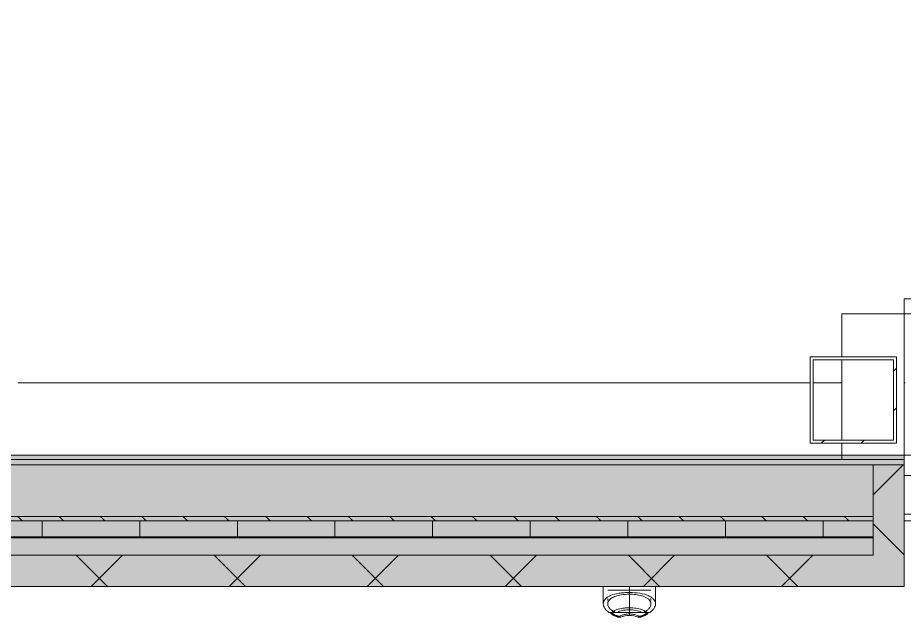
# Model space of a CAD drawing. Header units: inches. Extents: x -430 to 361, y -510 to 778.
# Drawn here: x -25.5 to 77.4, y -485.2 to -415.7 of the extents above; entities that cross this region are included whole.
import ezdxf

# ---------------------------------------------------------------- set-up
doc = ezdxf.new("R2010")
doc.units = ezdxf.units.IN
doc.header["$MEASUREMENT"] = 0
doc.layers.get('0').update_dxf_attribs({"color": 8})
for name, color, linetype, lineweight in [('A-DETL', 8, 'Continuous', 9), ('A-DETL-GENF', 8, 'Continuous', 9), ('A-DOOR', 8, 'Continuous', 9), ('A-GLAZ-CWMG', 8, 'Continuous', 9), ('A-WALL', 8, 'Continuous', 13), ('A-WALL-PATT', 8, 'Continuous', 13), ('I-WALL', 8, 'Continuous', 9), ('P-SANR-FIXT', 8, 'Continuous', 9), ('S-COLS', 8, 'Continuous', 9)]:
    doc.layers.add(name, color=color, linetype=linetype, lineweight=lineweight)

# ---------------------------------------------------------------- blocks, each defined once
blk = doc.blocks.new('HSS-Hollow Structural Section-Column - HSS10X10X3_8-809970-Test Fit - First Floor Plan')
at = {"layer": 'S-COLS'}
h = blk.add_hatch(dxfattribs=at)
h.set_pattern_fill('FP_23', color=256, style=0, pattern_type=2)
h.set_pattern_definition([(315, (460.044, 71.513), (9.5035, 9.5035), []), (315, (474.444, 71.513), (9.5035, 9.5035), [])])
h.paths.add_polyline_path([(-5, -5), (5, -5), (5, 5), (-5, 5), (-5, 1.34)], flags=0)
h.paths.add_polyline_path([(-4.65, 1.34), (-4.65, 4.65), (4.65, 4.65), (4.65, -4.65), (-4.65, -4.65)], flags=0)
for p, q in [((5, 5), (-5, 5)), ((-5, 5), (-5, -5)), ((-4.65, -4.65), (-4.65, 4.65)), ((-4.65, 4.65), (4.65, 4.65)), ((4.65, 4.65), (4.65, -4.65)), ((5, -5), (5, 5)), ((-5, -5), (5, -5)), ((4.65, -4.65), (-4.65, -4.65))]:
    blk.add_line(p, q, dxfattribs=at)
blk = doc.blocks.new('Spout-Rain_Water-Zurn-Z199 - 3_ No Hub Inlet-1439893-Test Fit - First Floor Plan')
at = {"layer": 'P-SANR-FIXT'}
for p, q in [((-0.46, 3.26), (-0.58, 3.26)), ((-0.58, 3.26), (-0.46, 3.26)), ((-0.28, 3.26), (-0.42, 3.26)), ((-0.27, 3.26), (0.15, 3.26)), ((0.15, 3.26), (3.43, 3.26)), ((1.79, 3.26), (0.33, 3.26)), ((0.43, 3.83), (0.77, 3.83)), ((1.79, 1.17), (1.79, 3.66)), ((2.36, 3.26), (1.79, 3.26)), ((3.25, 3.26), (2.38, 3.26)), ((2.81, 3.83), (3.15, 3.83)), ((3.43, 3.26), (3.85, 3.26)), ((4, 3.26), (3.86, 3.26)), ((4.04, 3.26), (4.16, 3.26)), ((4.16, 3.26), (4.04, 3.26)), ((-1.24, 2.29), (-1.24, 0.26)), ((4.82, 0.26), (4.82, 2.29)), ((1.79, 0.69), (1.79, 1.17)), ((-0.71, 0.7), (1.23, 0.7)), ((-0.4, 0.7), (-0.71, 0.7)), ((0.09, 0.7), (-0.38, 0.7)), ((0.52, 0.7), (0.09, 0.7)), ((0.63, 0.7), (0.54, 0.7)), ((1.14, 0.7), (0.65, 0.7)), ((1.79, 0.7), (1.15, 0.7)), ((1.27, 0.7), (1.79, 0.7)), ((1.79, 0.7), (1.79, 0.7)), ((1.79, 0.7), (1.79, 0.7)), ((2.44, 0.7), (1.79, 0.7)), ((1.79, 0.7), (2.31, 0.7)), ((1.79, 0.26), (1.79, 0.69)), ((2.35, 0.7), (4.29, 0.7)), ((2.93, 0.7), (2.44, 0.7)), ((3.04, 0.7), (2.95, 0.7)), ((3.48, 0.7), (3.06, 0.7)), ((3.95, 0.7), (3.49, 0.7)), ((4.29, 0.7), (3.98, 0.7))]:
    blk.add_line(p, q, dxfattribs=at)
for radius, start, end in [(2.66, 239.2476, 243.8964), (2.66, 243.8964, 248.7701), (2.5, 245.9247, 270), (2.66, 249.4984, 258.879), (2.66, 259.7492, 270), (2.5, 270, 294.0753), (2.66, 270, 280.2508), (2.66, 281.121, 282.4245), (2.66, 282.4431, 290.5016), (2.66, 291.2299, 296.1036), (2.66, 296.1036, 300.7524)]:
    blk.add_arc((1.79, 6.11), radius, start, end, dxfattribs=at)
for points in [[(-1.24, 2.29), (-1.24, 2.38), (-1.21, 2.55), (-1.09, 2.8), (-0.88, 3.04), (-0.69, 3.19), (-0.58, 3.26)], [(0.33, 3.26), (0.21, 3.26), (-0.01, 3.26), (-0.19, 3.26), (-0.27, 3.26)], [(-0.11, 3.17), (-0.16, 3.2), (-0.2, 3.22), (-0.24, 3.26)], [(0.33, 3.26), (0.43, 3.21), (0.53, 3.17), (0.63, 3.14)], [(2.95, 3.14), (3.05, 3.17), (3.15, 3.21), (3.25, 3.26)], [(3.85, 3.26), (3.77, 3.26), (3.59, 3.26), (3.37, 3.26), (3.25, 3.26)], [(3.82, 3.26), (3.78, 3.22), (3.74, 3.2), (3.69, 3.17)], [(4.16, 3.26), (4.27, 3.19), (4.46, 3.04), (4.67, 2.8), (4.79, 2.55), (4.82, 2.38), (4.82, 2.29)], [(-0.71, 2.24), (-0.71, 2.26), (-0.71, 2.28), (-0.71, 2.3)], [(-0.71, 2.3), (-0.71, 2.22), (-0.68, 2.05), (-0.54, 1.82), (-0.38, 1.67), (-0.27, 1.61)], [(-0.71, 2.18), (-0.71, 2.2), (-0.71, 2.22), (-0.71, 2.24)], [(-0.71, 2.12), (-0.71, 2.14), (-0.71, 2.16), (-0.71, 2.18)], [(-0.71, 2.06), (-0.71, 2.08), (-0.71, 2.1), (-0.71, 2.11)], [(1.79, 2.73), (1.66, 2.73), (1.53, 2.73), (1.41, 2.74)], [(1.79, 2.97), (1.98, 2.97), (2.18, 2.98), (2.36, 3.01)], [(2.17, 2.74), (2.05, 2.73), (1.92, 2.73), (1.79, 2.73)], [(2.36, 2.76), (2.31, 2.75), (2.25, 2.75), (2.2, 2.74)], [(3.85, 1.61), (3.95, 1.67), (4.12, 1.82), (4.26, 2.05), (4.29, 2.22), (4.29, 2.3)], [(4.29, 2.3), (4.29, 2.28), (4.29, 2.26), (4.29, 2.24)], [(4.29, 2.24), (4.29, 2.22), (4.29, 2.2), (4.29, 2.18)], [(4.29, 2.18), (4.29, 2.16), (4.29, 2.14), (4.29, 2.12)], [(4.29, 2.11), (4.29, 2.1), (4.29, 2.08), (4.29, 2.06)], [(-0.71, 1.88), (-0.71, 1.89), (-0.71, 1.91), (-0.71, 1.92)], [(-0.71, 1.67), (-0.71, 1.71), (-0.71, 1.75), (-0.71, 1.8)], [(4.29, 1.92), (4.29, 1.91), (4.29, 1.89), (4.29, 1.88)], [(4.29, 1.79), (4.29, 1.75), (4.29, 1.71), (4.29, 1.67)]]:
    blk.add_open_spline(points, degree=3, dxfattribs=at)
for points, knots in [([(0.15, 3.26), (0.01, 3.2), (-0.18, 3.1), (-0.37, 2.94), (-0.49, 2.82), (-0.59, 2.69), (-0.68, 2.52), (-0.71, 2.39), (-0.71, 2.3)], [0, 0, 0, 0, 0.25, 0.375, 0.5, 0.625, 0.75, 1, 1, 1, 1]), ([(-0.46, 3.26), (-0.4, 3.34), (-0.3, 3.44), (-0.17, 3.53), (-0.09, 3.58), (-0.04, 3.6), (0, 3.62), (0.04, 3.64), (0.09, 3.66), (0.14, 3.67), (0.18, 3.69), (0.2, 3.69), (0.21, 3.7), (0.23, 3.7), (0.25, 3.71), (0.28, 3.72), (0.33, 3.73), (0.37, 3.75), (0.39, 3.76), (0.41, 3.77), (0.42, 3.78), (0.44, 3.79), (0.45, 3.81), (0.44, 3.82), (0.43, 3.83)], [0, 0, 0, 0, 0.2, 0.3, 0.35, 0.4, 0.425, 0.45, 0.5, 0.55, 0.575, 0.5875, 0.6, 0.6125, 0.625, 0.65, 0.7, 0.75, 0.775, 0.8, 0.825, 0.85, 0.9, 1, 1, 1, 1]), ([(-0.46, 3.26), (-0.43, 3.26), (-0.37, 3.26), (-0.3, 3.26), (-0.28, 3.26)], [0, 0, 0, 0, 0.5, 0.8436566, 0.8436566, 0.8436566, 0.8436566]), ([(0.77, 3.83), (0.78, 3.82), (0.79, 3.81), (0.79, 3.79), (0.78, 3.78), (0.77, 3.78), (0.75, 3.77), (0.73, 3.76), (0.69, 3.75), (0.65, 3.74), (0.62, 3.73), (0.6, 3.73), (0.58, 3.72), (0.57, 3.72), (0.55, 3.71), (0.52, 3.7), (0.47, 3.69), (0.42, 3.68), (0.38, 3.67), (0.35, 3.66), (0.32, 3.65), (0.28, 3.64), (0.23, 3.62), (0.17, 3.6), (0.09, 3.56), (0.01, 3.51), (-0.13, 3.41), (-0.22, 3.32), (-0.27, 3.26)], [0, 0, 0, 0, 0.083333, 0.125, 0.145833, 0.166667, 0.1875, 0.208333, 0.25, 0.291667, 0.3125, 0.322917, 0.333333, 0.34375, 0.354167, 0.375, 0.416667, 0.458333, 0.479167, 0.5, 0.520833, 0.541667, 0.583333, 0.625, 0.666667, 0.75, 0.833333, 1, 1, 1, 1]), ([(1.38, 2.74), (1.26, 2.75), (0.9, 2.79), (0.44, 2.9), (0.09, 3.05), (-0.03, 3.12), (-0.06, 3.14)], [-0.8227848, -0.8227848, -0.8227848, -0.8227848, -0.6666667, -0.3333333, -0.1666667, -0.1099108, -0.1099108, -0.1099108, -0.1099108]), ([(0.68, 3.12), (0.79, 3.09), (1.15, 3), (1.53, 2.97), (1.79, 2.97)], [-0.7377142, -0.7377142, -0.7377142, -0.7377142, -0.5, -0.0000062, -0.0000062, -0.0000062, -0.0000062]), ([(2.39, 3.01), (2.45, 3.02), (2.62, 3.05), (2.79, 3.09), (2.9, 3.12)], [-0.6105267, -0.6105267, -0.6105267, -0.6105267, -0.5, -0.2623267, -0.2623267, -0.2623267, -0.2623267]), ([(3.65, 3.14), (3.61, 3.12), (3.49, 3.05), (3.15, 2.9), (2.75, 2.8), (2.45, 2.77), (2.4, 2.77)], [-0.8900892, -0.8900892, -0.8900892, -0.8900892, -0.8333333, -0.6666667, -0.3333333, -0.2666005, -0.2666005, -0.2666005, -0.2666005]), ([(3.85, 3.26), (3.8, 3.32), (3.71, 3.41), (3.57, 3.51), (3.48, 3.56), (3.41, 3.6), (3.35, 3.62), (3.3, 3.64), (3.26, 3.65), (3.23, 3.66), (3.2, 3.67), (3.16, 3.68), (3.11, 3.69), (3.06, 3.7), (3.03, 3.71), (3.01, 3.72), (3, 3.72), (2.98, 3.73), (2.96, 3.73), (2.93, 3.74), (2.89, 3.75), (2.85, 3.76), (2.83, 3.77), (2.81, 3.78), (2.8, 3.78), (2.79, 3.79), (2.79, 3.81), (2.8, 3.82), (2.81, 3.83)], [0, 0, 0, 0, 0.166667, 0.25, 0.333333, 0.375, 0.416667, 0.458333, 0.479167, 0.5, 0.520833, 0.541667, 0.583333, 0.625, 0.645833, 0.65625, 0.666667, 0.677083, 0.6875, 0.708333, 0.75, 0.791667, 0.8125, 0.833333, 0.854167, 0.875, 0.916667, 1, 1, 1, 1]), ([(3.15, 3.83), (3.14, 3.82), (3.13, 3.81), (3.14, 3.79), (3.16, 3.78), (3.17, 3.77), (3.19, 3.76), (3.21, 3.75), (3.25, 3.73), (3.3, 3.72), (3.33, 3.71), (3.35, 3.7), (3.37, 3.7), (3.38, 3.69), (3.4, 3.69), (3.44, 3.67), (3.49, 3.66), (3.54, 3.64), (3.58, 3.62), (3.61, 3.61), (3.64, 3.59), (3.68, 3.57), (3.75, 3.53), (3.88, 3.44), (3.98, 3.34), (4.04, 3.26)], [0, 0, 0, 0, 0.1, 0.15, 0.175, 0.2, 0.225, 0.25, 0.3, 0.35, 0.375, 0.3875, 0.4, 0.4125, 0.425, 0.45, 0.5, 0.55, 0.575, 0.6, 0.625, 0.65, 0.7, 0.8, 1, 1, 1, 1]), ([(4.29, 2.3), (4.29, 2.39), (4.26, 2.52), (4.17, 2.69), (4.07, 2.82), (3.95, 2.94), (3.76, 3.1), (3.57, 3.2), (3.43, 3.26)], [0, 0, 0, 0, 0.25, 0.375, 0.5, 0.625, 0.75, 1, 1, 1, 1]), ([(3.86, 3.26), (3.88, 3.26), (3.95, 3.26), (4.01, 3.26), (4.04, 3.26)], [0.1563434, 0.1563434, 0.1563434, 0.1563434, 0.5, 1, 1, 1, 1]), ([(4.82, 2.29), (4.82, 2.19), (4.79, 2.01), (4.63, 1.75), (4.37, 1.51), (3.88, 1.25), (3.21, 1.07), (2.42, 0.97), (1.58, 0.94), (0.54, 1.02), (-0.31, 1.25), (-0.79, 1.52), (-1.05, 1.75), (-1.21, 2.01), (-1.24, 2.19), (-1.24, 2.29)], [0, 0, 0, 0, 0.0625, 0.125, 0.1875, 0.25, 0.375, 0.4375, 0.5, 0.625, 0.75, 0.8125, 0.875, 0.9375, 1, 1, 1, 1]), ([(-0.27, 1.61), (-0.19, 1.55), (0.01, 1.45), (0.45, 1.3), (1.05, 1.19), (1.54, 1.16), (1.79, 1.16)], [0, 0, 0, 0, 0.2, 0.4, 0.7, 1, 1, 1, 1]), ([(1.79, 1.16), (2.12, 1.16), (2.7, 1.2), (3.4, 1.38), (3.72, 1.53), (3.85, 1.61)], [0, 0, 0, 0, 0.4, 0.7, 1, 1, 1, 1])]:
    blk.add_open_spline(points, degree=3, knots=knots, dxfattribs=at)
blk = doc.blocks.new('Hecht_PAD_AA-Arch_detached_rvt-1-Test Fit - First Floor Plan')
at = {"layer": 'A-WALL-PATT'}
h = blk.add_hatch(dxfattribs=at)
h.set_pattern_fill('FP_3', color=256, style=0, pattern_type=2)
h.set_pattern_definition([(0, (0, 0), (30.72, 7.68), [1.267, -21.773, 1.267, -21.773, -122.88]), (0, (0, 0), (30.72, 7.68), [-46.08, 1.267, -44.813, 1.267, -21.773, -53.76]), (0, (0, 0), (30.72, 7.68), [-115.2, 1.267, -14.093, 1.267, -37.133]), (120, (11.52, 3.84), (-22.01108, 22.7643), [1.267, -21.773, 1.267, -21.773, -122.88]), (120, (11.52, 3.84), (-22.01108, 22.7643), [-46.08, 1.267, -44.813, 1.267, -21.773, -53.76]), (120, (11.52, 3.84), (-22.01108, 22.7643), [-115.2, 1.267, -14.093, 1.267, -37.133]), (240, (15.36, 19.2), (-8.70892, -30.4443), [1.267, -21.773, 1.267, -21.773, -122.88]), (240, (15.36, 19.2), (-8.70892, -30.4443), [-46.08, 1.267, -44.813, 1.267, -21.773, -53.76]), (240, (15.36, 19.2), (-8.70892, -30.4443), [-115.2, 1.267, -14.093, 1.267, -37.133])])
h.paths.add_polyline_path([(-38.24, -467.54), (77.42, -467.54), (77.42, -466.92), (-206.49, -466.92), (-206.49, -467.54), (-50.65, -467.54)], flags=0)
h = blk.add_hatch(dxfattribs=at)
h.set_pattern_fill('FP_4', color=256, style=0, pattern_type=2)
h.set_pattern_definition([(45, (0, 0), (-8.01223, 8.01223), []), (135, (0, 0), (-8.01223, -8.01223), [])])
h.paths.add_polyline_path([(63.11, -481.67), (77.42, -481.67), (77.42, -467.54), (73.8, -467.54), (73.8, -478.04), (-202.86, -478.04), (-202.86, -467.54), (-206.49, -467.55), (-206.49, -481.67), (54.02, -481.67)], flags=0)
blk.add_hatch(color=256, dxfattribs=at).paths.add_polyline_path([(-9.58, -473.54), (73.8, -473.54), (73.8, -467.54), (-202.86, -467.54), (-202.86, -473.54), (-154.94, -473.54)], flags=0)
h = blk.add_hatch(dxfattribs=at)
h.set_pattern_fill('FP_2', color=256, style=0, pattern_type=2)
h.set_pattern_definition([(0, (0, 0), (0, 4.798), []), (315, (0, 0), (4.798427, 0), [6.786, -6.786]), (45, (0, 0), (4.798427, 0), [6.786, -6.786])])
h.paths.add_polyline_path([(19.59, -474.04), (73.8, -474.04), (73.8, -473.54), (-202.86, -473.54), (-202.86, -474.04), (-9.58, -474.04)], flags=0)
h = blk.add_hatch(dxfattribs=at)
h.set_pattern_fill('FP_1', color=256, style=0, pattern_type=2)
h.set_pattern_definition([(0, (0, 0), (0, 11.331), []), (90, (0, 0), (-11.331, 7e-16), [])])
h.paths.add_polyline_path([(63.11, -476.04), (73.8, -476.04), (73.8, -474.04), (-202.86, -474.04), (-202.86, -476.04), (54.02, -476.04)], flags=0)
at = {"layer": 'A-WALL'}
for p, q in [((-25.49, -458.04), (66.51, -458.04)), ((66.86, -458.04), (70.17, -458.04)), ((77.42, -458.04), (77.51, -458.04)), ((77.42, -466.92), (-206.49, -466.92)), ((77.42, -466.42), (78.51, -466.42)), ((77.42, -467.54), (77.42, -466.92)), ((77.42, -468.79), (77.42, -466.92)), ((73.8, -467.54), (-202.86, -467.54)), ((77.42, -467.54), (73.8, -467.54)), ((73.8, -467.54), (73.8, -478.04)), ((73.8, -467.54), (77.42, -467.54)), ((77.42, -478.04), (77.42, -467.54)), ((77.42, -474.04), (77.42, -473.29)), ((73.8, -473.54), (-202.86, -473.54)), ((73.8, -474.04), (-202.86, -474.04)), ((183.51, -474.04), (77.42, -474.04)), ((77.51, -474.04), (77.42, -474.04)), ((73.8, -476.04), (-202.86, -476.04)), ((73.8, -478.04), (-202.86, -478.04)), ((77.42, -481.67), (77.42, -478.04)), ((-206.49, -481.67), (77.42, -481.67))]:
    blk.add_line(p, q, dxfattribs=at)
for name, p, rotation in [('HSS-Hollow Structural Section-Column - HSS10X10X3_8-809970-Test Fit - First Floor Plan', (71.51, -460.04), 89.9999999999999), ('Spout-Rain_Water-Zurn-Z199 - 3_ No Hub Inlet-1439893-Test Fit - First Floor Plan', (47.3, -481.41), 180)]:
    blk.add_blockref(name, p, dxfattribs=dict(rotation=rotation))
blk = doc.blocks.new('Rectangular Mullion - Rectangular Mullion 1-2690091-Test Fit - First Floor Plan')
at = {"layer": 'A-GLAZ-CWMG'}
for p, q in [((0, 2.25), (-2, 2.25)), ((-2, 2.25), (-2, -2.25)), ((0, -2.25), (0, 2.25)), ((-2, -2.25), (0, -2.25))]:
    blk.add_line(p, q, dxfattribs=at)
blk = doc.blocks.new('Rectangular Mullion - Rectangular Mullion 1-2690095-Test Fit - First Floor Plan')
at = {"layer": 'A-GLAZ-CWMG'}
for p, q in [((0, 2.25), (-2, 2.25)), ((-2, 2.25), (-2, -2.25)), ((0, -2.25), (0, 2.25)), ((-2, -2.25), (0, -2.25))]:
    blk.add_line(p, q, dxfattribs=at)
blk = doc.blocks.new('Single-Flush - 36_ x 96_-2725021-Test Fit - First Floor Plan')
at = {"layer": 'A-DOOR'}
for p, q in [((16.25, 3.62), (16.25, 39.65)), ((18, 39.65), (16.25, 39.65)), ((18, 3.62), (18, 39.65)), ((18, 3.62), (16.25, 3.62))]:
    blk.add_line(p, q, dxfattribs=at)
blk.add_arc((18, 3.62), 36.07, 92.7812, 180, dxfattribs=at)

msp = doc.modelspace()

# ---------------------------------------------------------------- hatches: boundary and pattern name
at = {"layer": 'A-DETL-GENF'}
h = msp.add_hatch(color=256, dxfattribs=at)
h.paths.add_polyline_path([(-154.94, -481.67), (77.42, -481.67), (77.42, -466.42), (-38.24, -466.42), (-38.24, -353.92), (-42.58, -353.92), (-38.52, -357.78), (-45.86, -458.79), (-45.86, -353.92), (-257.86, -353.92), (-257.86, -466.42), (-285.99, -466.42), (-285.99, -478.04), (-246.48, -478.04), (-246.48, -473.54), (-282.49, -473.54), (-282.49, -467.54), (-246.48, -467.54), (-246.48, -471.29), (-206.49, -471.29), (-206.49, -481.67), (-191.29, -481.67)], flags=0)
h.paths.add_polyline_path([(-357.99, -478.04), (-357.99, -473.54), (-385.99, -473.54), (-385.99, -324.11), (-390.49, -324.11), (-390.45, -478.04), (-373, -478.04)], flags=0)
h.paths.add_polyline_path([(15.8, -473.54), (-202.86, -473.54), (-202.86, -467.54), (73.8, -467.54), (73.8, -473.54), (26.77, -473.54)], flags=0)
h.paths.add_polyline_path([(-369.08, -467.54), (-357.99, -467.54), (-357.99, -466.42), (-378.86, -466.42), (-378.86, -324.11), (-379.99, -324.11), (-379.99, -467.54), (-370.49, -467.54)], flags=0)
h.paths.add_polyline_path([(-45.86, -462.61), (-45.86, -458.79), (-42.05, -462.61)], flags=0)
h.paths.add_polyline_path([(-379.99, 58.33), (-318.86, 58.33), (-318.86, 162.33), (-294.86, 162.33), (-294.86, 303.58), (-379.99, 303.58), (-379.99, 58.98)], flags=0)
h.paths.add_polyline_path([(-82.26, 130.46), (-36.86, 130.46), (-36.86, 165.71), (-44.49, 173.33), (-44.49, 275.33), (-36.86, 282.96), (-148.11, 282.96), (-148.11, 130.46), (-124.92, 130.46)], flags=0)
h.paths.add_polyline_path([(-73.14, 271.83), (-73.14, 271.83), (-71.93, 271.83)], flags=0)
h.paths.add_polyline_path([(-134.86, 578.33), (-39.24, 578.33), (-39.24, 578.83), (41.51, 578.83), (41.51, 593.58), (-138.49, 593.58), (-138.49, 578.33), (-136.11, 578.33)], flags=0)
h.paths.add_polyline_path([(8.59, 579.46), (-134.86, 579.46), (-134.86, 585.46), (37.89, 585.46), (37.89, 579.46), (26.77, 579.46)], flags=0)

# ---------------------------------------------------------------- linework, layer by layer
at = {"layer": 'A-DETL'}
for p, q in [((77.42, -466.42), (-38.24, -466.42)), ((77.42, -481.67), (77.42, -466.42)), ((-206.49, -481.67), (77.42, -481.67))]:
    msp.add_line(p, q, dxfattribs=at)
at = {"layer": 'I-WALL'}
for p, q in [((70.17, -450.04), (70.17, -455.04)), ((77.42, -450.04), (70.17, -450.04)), ((77.42, -466.92), (77.42, -450.04)), ((70.17, -455.39), (70.17, -464.7)), ((70.17, -465.04), (70.17, -466.92)), ((70.17, -466.92), (77.42, -466.92))]:
    msp.add_line(p, q, dxfattribs=at)

# ---------------------------------------------------------------- block references
msp.add_blockref('Hecht_PAD_AA-Arch_detached_rvt-1-Test Fit - First Floor Plan', (0, 0))
at = {"layer": 'A-DOOR', "rotation": 270}
msp.add_blockref('Single-Flush - 36_ x 96_-2725021-Test Fit - First Floor Plan', (73.8, -432.04), dxfattribs=at)
at = {"layer": 'A-GLAZ-CWMG', "rotation": 180}
for name in ['Rectangular Mullion - Rectangular Mullion 1-2690091-Test Fit - First Floor Plan', 'Rectangular Mullion - Rectangular Mullion 1-2690095-Test Fit - First Floor Plan']:
    msp.add_blockref(name, (77.42, -471.04), dxfattribs=at)

doc.saveas('drawing.dxf')
